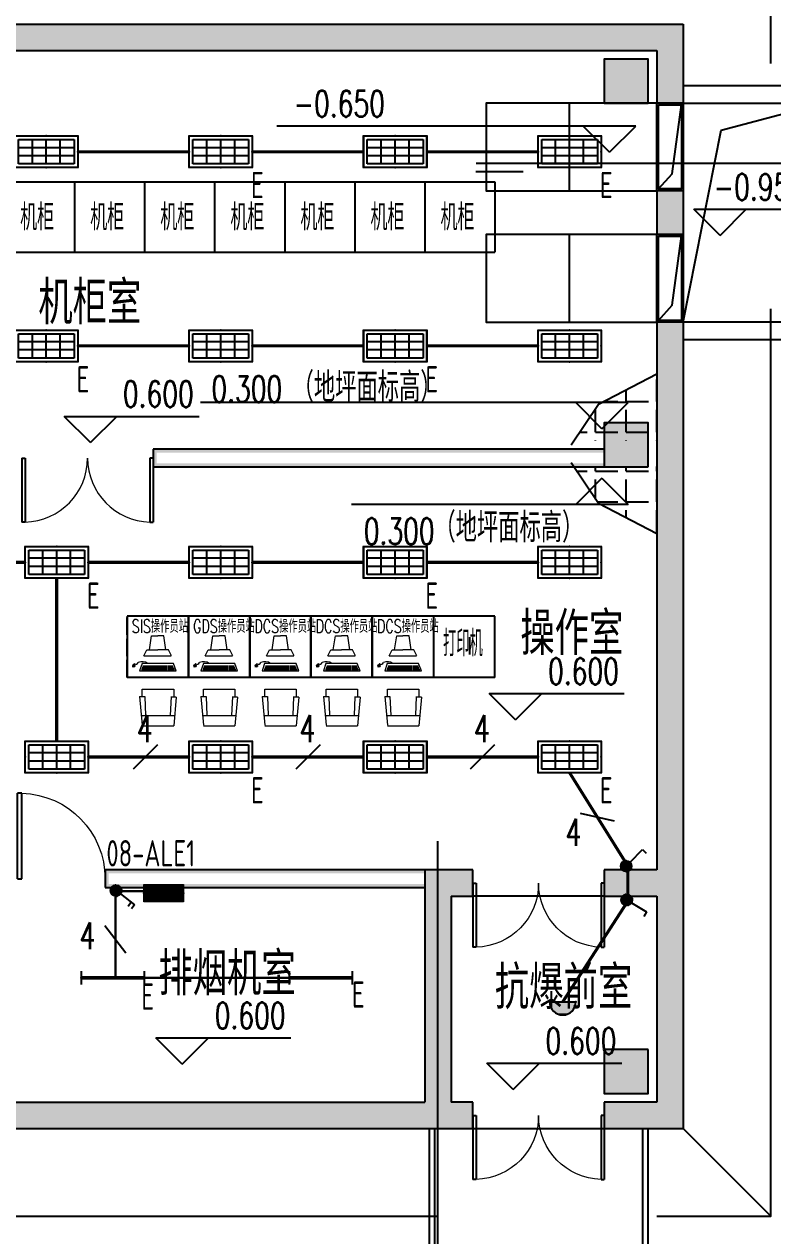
# Model space of a CAD drawing. Extents: x 5279878 to 5976284, y -275259 to -27697.
# Drawn here: x 5492078 to 5500625, y -219316 to -205492 of the extents above; entities that cross this region are included whole.
import ezdxf
from ezdxf.enums import TextEntityAlignment as Align

# ---------------------------------------------------------------- set-up
doc = ezdxf.new("R2010")
doc.units = 0
doc.header["$LTSCALE"] = 1000
doc.header["$MEASUREMENT"] = 0
doc.linetypes.add('DASH', pattern=[0.35, 0.25, -0.1])
doc.linetypes.add('DOTE', pattern=[2.42, 2, -0.2, 0.02, -0.2])
doc.layers.get('0').update_dxf_attribs({"linetype": 'CONTINUOUS'})
for name, color, linetype in [('DIM-照明', 3, 'CONTINUOUS'), ('EQUIP-照明', 3, 'CONTINUOUS'), ('EQUIP-箱柜', 3, 'CONTINUOUS'), ('PUB_HATCH', 8, 'CONTINUOUS'), ('PUB_TEXT', 7, 'CONTINUOUS'), ('TEL_TAB', 7, 'CONTINUOUS'), ('TEL_TEXT', 7, 'CONTINUOUS'), ('TEXT', 7, 'CONTINUOUS'), ('WALL', 2, 'CONTINUOUS'), ('WIRE-照明', 1, 'CONTINUOUS'), ('建筑底图', 251, 'CONTINUOUS')]:
    doc.layers.add(name, color=color, linetype=linetype)
doc.layers.add('INSTRUMENT', color=2, linetype='CONTINUOUS', lineweight=0)
doc.styles.add('_HZTXT', font='txt.shx', dxfattribs={"width": 0.8, "bigfont": 'HZTXT.shx'})
doc.styles.add('_TCH_DIM', font='SIMPLEX', dxfattribs={"bigfont": 'GBCBIG'})
doc.styles.add('_TEL_DIM', font='sceie.shx', dxfattribs={"width": 0.8, "height": 3.5, "bigfont": 'sceic.shx'})
doc.styles.add('scei', font='sceie.shx', dxfattribs={"width": 0.85, "bigfont": 'sceic.shx'})
doc.styles.get("Standard").update_dxf_attribs({"font": 'GBENOR', "bigfont": 'GBCBIG'})

# ---------------------------------------------------------------- blocks, each defined once
blk = doc.blocks.new('$equip$00002827')
for p, q in [((-1.2, 0.6), (1.2, 0.6)), ((-1.2, -0.6), (-1.2, 0.6)), ((-1.062, -0.462), (-1.062, 0.462)), ((-1.062, 0.462), (1.061, 0.462)), ((-0.531, -0.462), (-0.531, 0.462)), ((0, -0.462), (0, 0.462)), ((0.531, -0.462), (0.531, 0.462)), ((1.061, 0.462), (1.061, -0.462)), ((1.2, 0.6), (1.2, -0.6)), ((1.061, 0.154), (-1.062, 0.154)), ((1.061, -0.154), (-1.062, -0.154)), ((1.2, -0.6), (-1.2, -0.6)), ((1.061, -0.462), (-1.062, -0.462))]:
    blk.add_line(p, q)
at = {"const_width": 0.0667}
blk.add_lwpolyline([(-1.2, 0.6), (-1.2, -0.6), (1.2, -0.6), (1.2, 0.6), (-1.2, 0.6), (-1.2, -0.6)], dxfattribs=at)
for p in [(0, 0.6), (-1.2, 0), (1.2, 0), (0, -0.6)]:
    blk.add_point(p)
at = {"color": 7, "style": '_TEL_DIM', "flags": 1}
for tag in ['A', 'REMARK']:
    blk.add_attdef(tag, text='', height=0.00002, dxfattribs=at).set_placement((0, 0), align=Align.MIDDLE_CENTER)
blk = doc.blocks.new('$equip$00001168')
blk.add_line((-0.5, 0), (0.5, 0))
blk.add_arc((0, 0), 0.5, 180, 0)
for p in [(-0.5, 0), (0, 0), (0.5, 0), (0, -0.5)]:
    blk.add_point(p)
for points in [[(0.433, -0.25), (-0.433, -0.25), (0.5, 0), (-0.5, 0)], [(0.25, -0.433), (-0.25, -0.433), (0.433, -0.25), (-0.433, -0.25)], [(0, -0.5), (0, -0.5), (0.25, -0.433), (-0.25, -0.433)]]:
    blk.add_solid(points)
at = {"flags": 9}
blk.add_attdef('A', (0, 0), '', height=0.00002, dxfattribs=at)
blk = doc.blocks.new('$equip$00001962')
for p, q in [((0.147, 0.356), (0.625, 0.833)), ((0.625, 0.833), (0.766, 0.692))]:
    blk.add_line(p, q)
blk.add_circle((0, 0.208), 0.208)
for p in [(-0.208, 0.208), (0, 0.417), (0, 0), (0.208, 0.208)]:
    blk.add_point(p)
for points in [[(-0.18, 0.313), (0.18, 0.313), (-0.208, 0.208), (0.208, 0.208)], [(-0.18, 0.104), (0.18, 0.104), (-0.208, 0.208), (0.208, 0.208)], [(-0.104, 0.389), (0.104, 0.389), (-0.18, 0.313), (0.18, 0.313)], [(-0.104, 0.028), (0.104, 0.028), (-0.18, 0.104), (0.18, 0.104)], [(0, 0.417), (0, 0.417), (-0.104, 0.389), (0.104, 0.389)], [(0, 0), (0, 0), (-0.104, 0.028), (0.104, 0.028)]]:
    blk.add_solid(points)
at = {"layer": 'TEL_TEXT', "style": '_TEL_DIM', "flags": 1}
blk.add_attdef('A', text='', height=0.00002, dxfattribs=at).set_placement((0, 0), align=Align.MIDDLE_CENTER)
blk = doc.blocks.new('$equip$00001963')
for p, q in [((0.147, 0.356), (0.625, 0.833)), ((0.512, 0.72), (0.653, 0.579)), ((0.625, 0.833), (0.766, 0.692))]:
    blk.add_line(p, q)
blk.add_circle((0, 0.208), 0.208)
for p in [(-0.208, 0.208), (0, 0.417), (0, 0), (0.208, 0.208)]:
    blk.add_point(p)
for points in [[(-0.18, 0.313), (0.18, 0.313), (-0.208, 0.208), (0.208, 0.208)], [(-0.18, 0.104), (0.18, 0.104), (-0.208, 0.208), (0.208, 0.208)], [(-0.104, 0.389), (0.104, 0.389), (-0.18, 0.313), (0.18, 0.313)], [(-0.104, 0.028), (0.104, 0.028), (-0.18, 0.104), (0.18, 0.104)], [(0, 0.417), (0, 0.417), (-0.104, 0.389), (0.104, 0.389)], [(0, 0), (0, 0), (-0.104, 0.028), (0.104, 0.028)]]:
    blk.add_solid(points)
at = {"layer": 'TEL_TEXT', "style": '_TEL_DIM', "flags": 1}
blk.add_attdef('A', text='', height=0.00002, dxfattribs=at).set_placement((0, 0), align=Align.MIDDLE_CENTER)
blk = doc.blocks.new('$DorLib2D$00000001')
for p, q in [((0.45, 0.975), (0.5, 0.975)), ((0.45, 0), (0.45, 0.975)), ((0.5, 0), (0.5, 0.975)), ((0.5, 0), (0.45, 0))]:
    blk.add_line(p, q)
at = {"lineweight": 13}
blk.add_arc((0.475, 0), 0.975, 91.4693, 180, dxfattribs=at)
blk = doc.blocks.new('$DorLib2D$00000002')
for p, q in [((-0.5, 0), (-0.5, 0.4875)), ((-0.475, 0.4875), (-0.5, 0.4875)), ((-0.475, 0), (-0.475, 0.4875)), ((0.475, 0), (0.475, 0.4875)), ((0.475, 0.4875), (0.5, 0.4875)), ((0.5, 0), (0.5, 0.4875)), ((-0.5, 0), (-0.475, 0)), ((0.5, 0), (0.475, 0))]:
    blk.add_line(p, q)
at = {"lineweight": 13}
for centre, start, end in [((-0.4875, 0), 0, 88.53072), ((0.4875, 0), 91.46928, 180)]:
    blk.add_arc(centre, 0.4875, start, end, dxfattribs=at)
blk = doc.blocks.new('_FZH')
blk.add_lwpolyline([(-0.5, -0.5), (0.5, -0.5), (0.5, 0.5), (-0.5, 0.5)], close=True)
at = {"layer": 'PUB_HATCH'}
blk.add_solid([(-0.5, -0.5), (0.5, -0.5), (-0.5, 0.5), (0.5, 0.5)], dxfattribs=at)
blk = doc.blocks.new('机柜')
at = {"color": 251}
for p, q in [((5488652, -207292), (5488652, -208092)), ((5488652, -207292), (5488652, -208092)), ((5488652, -207292), (5497452, -207292)), ((5489452, -207292), (5489452, -208092)), ((5489452, -207292), (5489452, -208092)), ((5490252, -207292), (5490252, -208092)), ((5490252, -207292), (5490252, -208092)), ((5491052, -207292), (5491052, -208092)), ((5491052, -207292), (5491052, -208092)), ((5491852, -207292), (5491852, -208092)), ((5491852, -207292), (5491852, -208092)), ((5492652, -207292), (5492652, -208092)), ((5492652, -207292), (5492652, -208092)), ((5493452, -207292), (5493452, -208092)), ((5493452, -207292), (5493452, -208092)), ((5494252, -207292), (5494252, -208092)), ((5494252, -207292), (5494252, -208092)), ((5495052, -207292), (5495052, -208092)), ((5495052, -207292), (5495052, -208092)), ((5495852, -207292), (5495852, -208092)), ((5495852, -207292), (5495852, -208092)), ((5496652, -207292), (5496652, -208092)), ((5496652, -207292), (5496652, -208092)), ((5497452, -207292), (5497452, -208092)), ((5497452, -207292), (5497452, -208092)), ((5488652, -208092), (5497452, -208092)), ((5493952, -212245), (5493252, -212245)), ((5493952, -212245), (5493252, -212245)), ((5493252, -212245), (5493252, -212945)), ((5494652, -212245), (5493952, -212245)), ((5493952, -212945), (5493952, -212245)), ((5494652, -212245), (5493952, -212245)), ((5493952, -212245), (5493952, -212945)), ((5495352, -212245), (5494652, -212245)), ((5494652, -212945), (5494652, -212245)), ((5495352, -212245), (5494652, -212245)), ((5494652, -212245), (5494652, -212945)), ((5496052, -212245), (5495352, -212245)), ((5495352, -212945), (5495352, -212245)), ((5496052, -212245), (5495352, -212245)), ((5495352, -212245), (5495352, -212945)), ((5496752, -212245), (5496052, -212245)), ((5496052, -212945), (5496052, -212245)), ((5496752, -212245), (5496052, -212245)), ((5496052, -212245), (5496052, -212945)), ((5497452, -212245), (5496752, -212245)), ((5497452, -212245), (5496752, -212245)), ((5496752, -212245), (5496752, -212945)), ((5496752, -212245), (5496752, -212945)), ((5497452, -212945), (5497452, -212245)), ((5493952, -212945), (5493252, -212945)), ((5493952, -212945), (5493252, -212945)), ((5494652, -212945), (5493952, -212945)), ((5494652, -212945), (5493952, -212945)), ((5495352, -212945), (5494652, -212945)), ((5495352, -212945), (5494652, -212945)), ((5496052, -212945), (5495352, -212945)), ((5496052, -212945), (5495352, -212945)), ((5496752, -212945), (5496052, -212945)), ((5496752, -212945), (5496052, -212945)), ((5497452, -212945), (5496752, -212945)), ((5497452, -212945), (5496752, -212945))]:
    blk.add_line(p, q, dxfattribs=at)
at = {"color": 251, "linetype": 'DOTE', "ltscale": 0.1}
for p, q in [((5493252, -212945), (5493252, -212245)), ((5493252, -212245), (5493252, -212945))]:
    blk.add_line(p, q, dxfattribs=at)
at = {"layer": 'INSTRUMENT', "color": 251}
for p, q in [((5493507, -212629), (5493532, -212469)), ((5493532, -212469), (5493602, -212469)), ((5493672, -212469), (5493602, -212469)), ((5493696, -212629), (5493672, -212469)), ((5494207, -212629), (5494232, -212469)), ((5494232, -212469), (5494302, -212469)), ((5494372, -212469), (5494302, -212469)), ((5494396, -212629), (5494372, -212469)), ((5494907, -212629), (5494932, -212469)), ((5494932, -212469), (5495002, -212469)), ((5495072, -212469), (5495002, -212469)), ((5495096, -212629), (5495072, -212469)), ((5495607, -212629), (5495632, -212469)), ((5495632, -212469), (5495702, -212469)), ((5495772, -212469), (5495702, -212469)), ((5495796, -212629), (5495772, -212469)), ((5496307, -212629), (5496332, -212469)), ((5496332, -212469), (5496402, -212469)), ((5496472, -212469), (5496402, -212469)), ((5496496, -212629), (5496472, -212469)), ((5493444, -212699), (5493478, -212629)), ((5493444, -212699), (5493757, -212699)), ((5493478, -212629), (5493602, -212629)), ((5493726, -212629), (5493602, -212629)), ((5493760, -212699), (5493726, -212629)), ((5494144, -212699), (5494178, -212629)), ((5494144, -212699), (5494457, -212699)), ((5494178, -212629), (5494302, -212629)), ((5494426, -212629), (5494302, -212629)), ((5494460, -212699), (5494426, -212629)), ((5494844, -212699), (5494878, -212629)), ((5494844, -212699), (5495157, -212699)), ((5494878, -212629), (5495002, -212629)), ((5495126, -212629), (5495002, -212629)), ((5495160, -212699), (5495126, -212629)), ((5495544, -212699), (5495578, -212629)), ((5495544, -212699), (5495857, -212699)), ((5495578, -212629), (5495702, -212629)), ((5495826, -212629), (5495702, -212629)), ((5495860, -212699), (5495826, -212629)), ((5496244, -212699), (5496278, -212629)), ((5496244, -212699), (5496557, -212699)), ((5496278, -212629), (5496402, -212629)), ((5496526, -212629), (5496402, -212629)), ((5496560, -212699), (5496526, -212629)), ((5493341, -212809), (5493341, -212821)), ((5493423, -212787), (5493395, -212870)), ((5493395, -212870), (5493814, -212870)), ((5493418, -212855), (5493706, -212855)), ((5493422, -212842), (5493706, -212842)), ((5493781, -212787), (5493423, -212787)), ((5493426, -212829), (5493706, -212829)), ((5493432, -212811), (5493706, -212811)), ((5493715, -212811), (5493775, -212811)), ((5493715, -212829), (5493783, -212829)), ((5493715, -212842), (5493788, -212842)), ((5493715, -212855), (5493793, -212855)), ((5493814, -212870), (5493781, -212787)), ((5494041, -212809), (5494041, -212821)), ((5494123, -212787), (5494095, -212870)), ((5494095, -212870), (5494514, -212870)), ((5494118, -212855), (5494406, -212855)), ((5494122, -212842), (5494406, -212842)), ((5494481, -212787), (5494123, -212787)), ((5494126, -212829), (5494406, -212829)), ((5494132, -212811), (5494406, -212811)), ((5494415, -212811), (5494475, -212811)), ((5494415, -212829), (5494483, -212829)), ((5494415, -212842), (5494488, -212842)), ((5494415, -212855), (5494493, -212855)), ((5494514, -212870), (5494481, -212787)), ((5494741, -212809), (5494741, -212821)), ((5494823, -212787), (5494795, -212870)), ((5494795, -212870), (5495214, -212870)), ((5494818, -212855), (5495106, -212855)), ((5494822, -212842), (5495106, -212842)), ((5495181, -212787), (5494823, -212787)), ((5494826, -212829), (5495106, -212829)), ((5494832, -212811), (5495106, -212811)), ((5495115, -212811), (5495175, -212811)), ((5495115, -212829), (5495183, -212829)), ((5495115, -212842), (5495188, -212842)), ((5495115, -212855), (5495193, -212855)), ((5495214, -212870), (5495181, -212787)), ((5495441, -212809), (5495441, -212821)), ((5495523, -212787), (5495495, -212870)), ((5495495, -212870), (5495914, -212870)), ((5495518, -212855), (5495806, -212855)), ((5495522, -212842), (5495806, -212842)), ((5495881, -212787), (5495523, -212787)), ((5495526, -212829), (5495806, -212829)), ((5495532, -212811), (5495806, -212811)), ((5495815, -212811), (5495875, -212811)), ((5495815, -212829), (5495883, -212829)), ((5495815, -212842), (5495888, -212842)), ((5495815, -212855), (5495893, -212855)), ((5495914, -212870), (5495881, -212787)), ((5496141, -212809), (5496141, -212821)), ((5496223, -212787), (5496195, -212870)), ((5496195, -212870), (5496614, -212870)), ((5496218, -212855), (5496506, -212855)), ((5496222, -212842), (5496506, -212842)), ((5496581, -212787), (5496223, -212787)), ((5496226, -212829), (5496506, -212829)), ((5496232, -212811), (5496506, -212811)), ((5496515, -212811), (5496575, -212811)), ((5496515, -212829), (5496583, -212829)), ((5496515, -212842), (5496588, -212842)), ((5496515, -212855), (5496593, -212855)), ((5496614, -212870), (5496581, -212787)), ((5493394, -213161), (5493424, -213491)), ((5493394, -213161), (5493454, -213161)), ((5493454, -213161), (5493464, -213381)), ((5493754, -213161), (5493744, -213381)), ((5493814, -213169), (5493754, -213169)), ((5493814, -213169), (5493784, -213499)), ((5494094, -213161), (5494124, -213491)), ((5494094, -213161), (5494154, -213161)), ((5494154, -213161), (5494164, -213381)), ((5494454, -213161), (5494444, -213381)), ((5494514, -213169), (5494454, -213169)), ((5494514, -213169), (5494484, -213499)), ((5494794, -213161), (5494824, -213491)), ((5494794, -213161), (5494854, -213161)), ((5494854, -213161), (5494864, -213381)), ((5495154, -213161), (5495144, -213381)), ((5495214, -213169), (5495154, -213169)), ((5495214, -213169), (5495184, -213499)), ((5495494, -213161), (5495524, -213491)), ((5495494, -213161), (5495554, -213161)), ((5495554, -213161), (5495564, -213381)), ((5495854, -213161), (5495844, -213381)), ((5495914, -213169), (5495854, -213169)), ((5495914, -213169), (5495884, -213499)), ((5496194, -213161), (5496224, -213491)), ((5496194, -213161), (5496254, -213161)), ((5496254, -213161), (5496264, -213381)), ((5496554, -213161), (5496544, -213381)), ((5496614, -213169), (5496554, -213169)), ((5496614, -213169), (5496584, -213499)), ((5493414, -213381), (5493794, -213381)), ((5494114, -213381), (5494494, -213381)), ((5494814, -213381), (5495194, -213381)), ((5495514, -213381), (5495894, -213381)), ((5496214, -213381), (5496594, -213381)), ((5493424, -213499), (5493784, -213499)), ((5494124, -213499), (5494484, -213499)), ((5494824, -213499), (5495184, -213499)), ((5495524, -213499), (5495884, -213499)), ((5496224, -213499), (5496584, -213499))]:
    blk.add_line(p, q, dxfattribs=at)
for points in [[(5493424, -213161), (5493424, -213081), (5493784, -213081), (5493784, -213161)], [(5494124, -213161), (5494124, -213081), (5494484, -213081), (5494484, -213161)], [(5494824, -213161), (5494824, -213081), (5495184, -213081), (5495184, -213161)], [(5495524, -213161), (5495524, -213081), (5495884, -213081), (5495884, -213161)], [(5496224, -213161), (5496224, -213081), (5496584, -213081), (5496584, -213161)]]:
    blk.add_lwpolyline(points, dxfattribs=at)
for centre, radius, start, end in [((5493326, -212796), 28.4, 240.0449, 300.5234), ((5493336, -212799), 8.87, 89.7024, 199.7993), ((5493351, -212762), 32.9, 240.5154, 333.5595), ((5493427, -212868), 103, 51.6321, 116.96), ((5494026, -212796), 28.4, 240.0449, 300.5234), ((5494036, -212799), 8.87, 89.7024, 199.7993), ((5494051, -212762), 32.9, 240.5154, 333.5595), ((5494127, -212868), 103, 51.6321, 116.96), ((5494726, -212796), 28.4, 240.0449, 300.5234), ((5494736, -212799), 8.87, 89.7024, 199.7993), ((5494751, -212762), 32.9, 240.5154, 333.5595), ((5494827, -212868), 103, 51.6321, 116.96), ((5495426, -212796), 28.4, 240.0449, 300.5234), ((5495436, -212799), 8.87, 89.7024, 199.7993), ((5495451, -212762), 32.9, 240.5154, 333.5595), ((5495527, -212868), 103, 51.6321, 116.96), ((5496126, -212796), 28.4, 240.0449, 300.5234), ((5496136, -212799), 8.87, 89.7024, 199.7993), ((5496151, -212762), 32.9, 240.5154, 333.5595), ((5496227, -212868), 103, 51.6321, 116.96)]:
    blk.add_arc(centre, radius, start, end, dxfattribs=at)
at = {"layer": 'INSTRUMENT', "color": 251, "extrusion": (0, 0, -1)}
for centre in [(5493326, -212808), (5494026, -212808), (5494726, -212808), (5495426, -212808), (5496126, -212808)]:
    blk.add_ellipse(centre, major_axis=(14.3, 0), ratio=0.341063, dxfattribs=at)
at = {"layer": 'WALL', "color": 251}
blk.add_line((5497162, -212484), (5497162, -212684), dxfattribs=at)
at = {"layer": 'PUB_TEXT', "color": 251, "style": '_TCH_DIM', "width": 0.705882}
for s, height, p in [('SIS操作员站', 150, (5493306, -212436)), ('GDS操作员站', 150, (5494006, -212436)), ('DCS操作员站', 150, (5494706, -212436)), ('DCS操作员站', 150, (5495406, -212436)), ('DCS操作员站', 150, (5496106, -212436)), ('打印机', 297.5, (5496860, -212705))]:
    blk.add_text(s, height=height, dxfattribs=at).set_placement(p)
at = {"layer": 'TEXT', "color": 251, "style": '_TCH_DIM', "width": 0.9}
for p in [(5488831, -207845), (5488831, -207845), (5489631, -207845), (5489631, -207845), (5490431, -207845), (5490431, -207845), (5491231, -207845), (5491231, -207845), (5492031, -207845), (5492031, -207845), (5492831, -207845), (5492831, -207845), (5493631, -207845), (5493631, -207845), (5494431, -207845), (5494431, -207845), (5495231, -207845), (5495231, -207845), (5496031, -207845), (5496031, -207845), (5496831, -207845), (5496831, -207845)]:
    blk.add_text('机柜', height=300, dxfattribs=at).set_placement(p)
blk = doc.blocks.new('$equip$00001159')
for p, q in [((-1.2, 0.25), (-1.2, -0.25)), ((-1.2, 0), (1.2, 0)), ((1.2, 0.25), (1.2, -0.25))]:
    blk.add_line(p, q)
at = {"const_width": 0.14}
blk.add_lwpolyline([(-1.2, 0), (1.2, 0)], dxfattribs=at)
at = {"layer": 'EQUIP-照明'}
for p in [(-1.2, 0), (0, 0), (1.2, 0)]:
    blk.add_point(p, dxfattribs=at)
at = {"layer": 'EQUIP-照明', "flags": 9}
blk.add_attdef('A', (0, 0), '', height=0.00002, dxfattribs=at)
blk = doc.blocks.new('$TELECSYS$00000095')
blk.add_line((0.4, 0.4), (-0.4, -0.4))
at = {"width": 0.8}
blk.add_attdef('N', text='', height=1, dxfattribs=at).set_placement((-0.017, 1.056), align=Align.MIDDLE)
blk = doc.blocks.new('$TelecSys$00000152')
blk.add_blockref('$TELECSYS$00000095', (0, 0))
at = {"style": '_TEL_DIM', "width": 0.7}
blk.add_attdef('N', text='', height=0.875, dxfattribs=at).set_placement((-0.015, 0.924), align=Align.MIDDLE)
blk = doc.blocks.new('*X15')
at = {"color": 0}
for p, q in [((-250, 33), (-83, 200)), ((-250, 68), (-118, 200)), ((-250, 104), (-154, 200)), ((-250, 139), (-189, 200)), ((-250, 174), (-224, 200)), ((-247, 0), (-47, 200)), ((-212, 0), (-12, 200)), ((-177, 0), (23, 200)), ((-141, 0), (59, 200)), ((-106, 0), (94, 200)), ((-71, 0), (129, 200)), ((-35, 0), (165, 200)), ((0, 0), (200, 200)), ((35, 0), (235, 200)), ((71, 0), (250, 179)), ((106, 0), (250, 144)), ((141, 0), (250, 109)), ((177, 0), (250, 73)), ((212, 0), (250, 38)), ((247, 0), (250, 3))]:
    blk.add_line(p, q, dxfattribs=at)
blk = doc.blocks.new('$equip$00002943')
for p, q in [((-0.75, 0.6), (-0.75, 0)), ((0.75, 0.6), (-0.75, 0.6)), ((0.75, 0), (0.75, 0.6)), ((-0.75, 0), (0.75, 0))]:
    blk.add_line(p, q)
for points, const_width in [([(-0.75, 0.3), (0.75, 0.3)], 0.6), ([(-0.75, 0.6), (-0.75, 0), (0.75, 0), (0.75, 0.6), (-0.75, 0.6), (-0.75, 0)], 0.0667)]:
    blk.add_lwpolyline(points, dxfattribs=dict(const_width=const_width))
for p in [(0, 0.6), (-0.75, 0.3), (0, 0), (0.75, 0.3)]:
    blk.add_point(p)
at = {"xscale": 0.00300000000061118, "yscale": 0.00300000000061118, "zscale": 0.00300000000061118}
blk.add_blockref('*X15', (0, 0), dxfattribs=at)
at = {"color": 7, "style": '_TEL_DIM', "flags": 1}
for tag in ['A', 'REMARK']:
    blk.add_attdef(tag, text='', height=0.00002, dxfattribs=at).set_placement((0, 0), align=Align.MIDDLE_CENTER)

msp = doc.modelspace()

# ---------------------------------------------------------------- hatches: boundary and pattern name
at = {"layer": '建筑底图'}
for points in [[(5487000.7, -205491.9), (5487300.7, -205791.9), (5499300.7, -205791.9), (5499600.7, -205491.9)], [(5487000.7, -205491.9), (5499600.7, -205491.9), (5499560.7, -205531.9), (5487040.7, -205531.9)], [(5499600.7, -205491.9), (5499300.7, -205791.9), (5499300.7, -206391.7), (5499600.7, -206391.7)], [(5499600.7, -205491.9), (5499600.7, -206391.7), (5499560.7, -206391.7), (5499560.7, -205531.9)], [(5487300.7, -205791.9), (5499300.7, -205791.9), (5499340.7, -205751.9), (5487260.7, -205751.9)], [(5499300.7, -205791.9), (5499300.7, -206391.7), (5499340.7, -206391.7), (5499340.7, -205751.9)], [(5499200.7, -205891.9), (5498700.7, -205891.9), (5498740.7, -205931.9), (5499160.7, -205931.9)], [(5498700.7, -205891.9), (5498700.7, -206391.9), (5498740.7, -206351.9), (5498740.7, -205931.9)], [(5499200.7, -206391.9), (5499200.7, -205891.9), (5499160.7, -205931.9), (5499160.7, -206351.9)], [(5498700.7, -206391.9), (5499200.7, -206391.9), (5499160.7, -206351.9), (5498740.7, -206351.9)], [(5499600.7, -206391.7), (5499300.7, -206391.7), (5499300.7, -206351.7), (5499600.7, -206351.7)], [(5499600.7, -207391.7), (5499300.7, -207391.7), (5499300.7, -207891.7), (5499600.7, -207891.7)], [(5499300.7, -207391.7), (5499300.7, -207891.7), (5499340.7, -207891.7), (5499340.7, -207391.7)], [(5499600.7, -207391.7), (5499300.7, -207391.7), (5499300.7, -207431.7), (5499600.7, -207431.7)], [(5499600.7, -207391.7), (5499600.7, -207891.7), (5499560.7, -207891.7), (5499560.7, -207391.7)], [(5499600.7, -207891.7), (5499300.7, -207891.7), (5499300.7, -207851.7), (5499600.7, -207851.7)], [(5499600.7, -208891.7), (5499300.7, -208891.7), (5499300.7, -215142.2), (5499340.7, -215182.2), (5499400.7, -215275.5), (5499560.7, -215242.2), (5499600.7, -215242.2)], [(5499300.7, -208891.7), (5499300.7, -215142.2), (5499340.7, -215182.2), (5499340.7, -208891.7)], [(5499600.7, -208891.7), (5499300.7, -208891.7), (5499300.7, -208931.7), (5499600.7, -208931.7)], [(5499600.7, -208891.7), (5499600.7, -215242.2), (5499560.7, -215242.2), (5499560.7, -208891.7)], [(5499200.7, -210041.9), (5498700.7, -210041.9), (5498740.7, -210081.9), (5499160.7, -210081.9)], [(5498700.7, -210041.9), (5498700.7, -210541.9), (5498740.7, -210501.9), (5498740.7, -210081.9)], [(5499200.7, -210541.9), (5499200.7, -210041.9), (5499160.7, -210081.9), (5499160.7, -210501.9)], [(5498700.7, -210381.9), (5498700.7, -210341.9), (5493550.7, -210341.9), (5493590.7, -210381.9)], [(5493550.7, -210341.9), (5493550.7, -210541.9), (5493590.7, -210501.9), (5493590.7, -210381.9)], [(5498700.7, -210541.9), (5498700.7, -210501.9), (5493590.7, -210501.9), (5493550.7, -210541.9)], [(5498700.7, -210541.9), (5499200.7, -210541.9), (5499160.7, -210501.9), (5498740.7, -210501.9)], [(5496650.7, -215142.2), (5493000.7, -215142.2), (5493040.7, -215182.2), (5496650.7, -215182.2)], [(5493000.7, -215142.2), (5493000.7, -215342.2), (5493040.7, -215302.2), (5493040.7, -215182.2)], [(5496950.7, -215442.2), (5496650.7, -215142.2), (5496650.7, -217791.9), (5496690.7, -217831.9), (5496800.7, -217891.9), (5496910.7, -217831.9), (5496950.7, -217791.9)], [(5496650.7, -215142.2), (5496650.7, -217791.9), (5496690.7, -217831.9), (5496690.7, -215182.2)], [(5496650.7, -215142.2), (5496950.7, -215442.2), (5497201, -215442.2), (5497201, -215142.2)], [(5497201, -215142.2), (5496650.7, -215142.2), (5496690.7, -215182.2), (5497161, -215182.2)], [(5497201, -215442.2), (5497201, -215142.2), (5497161, -215182.2), (5497161, -215402.2)], [(5499340.7, -215182.2), (5499300.7, -215142.2), (5498701, -215142.2), (5498701, -215442.2), (5499300.7, -215442.2), (5499340.7, -215402.2), (5499400.7, -215275.5)], [(5499300.7, -215142.2), (5498701, -215142.2), (5498741, -215182.2), (5499340.7, -215182.2)], [(5498701, -215142.2), (5498701, -215442.2), (5498741, -215402.2), (5498741, -215182.2)], [(5499400.7, -215275.5), (5499340.7, -215402.2), (5499300.7, -215442.2), (5499300.7, -217791.9), (5499600.7, -218091.9), (5499600.7, -215242.2), (5499560.7, -215242.2)], [(5499600.7, -215242.2), (5499600.7, -218091.9), (5499560.7, -218051.9), (5499560.7, -215242.2)], [(5493000.7, -215342.2), (5496650.7, -215342.2), (5496650.7, -215302.2), (5493040.7, -215302.2)], [(5496950.7, -215442.2), (5496950.7, -217791.9), (5496910.7, -217831.9), (5496910.7, -215402.2)], [(5496950.7, -215442.2), (5497201, -215442.2), (5497161, -215402.2), (5496910.7, -215402.2)], [(5498701, -215442.2), (5499300.7, -215442.2), (5499340.7, -215402.2), (5498741, -215402.2)], [(5499300.7, -215442.2), (5499300.7, -217791.9), (5499340.7, -217831.9), (5499340.7, -215402.2)], [(5499200.7, -217191.9), (5498700.7, -217191.9), (5498740.7, -217231.9), (5499160.7, -217231.9)], [(5498700.7, -217191.9), (5498700.7, -217691.9), (5498740.7, -217651.9), (5498740.7, -217231.9)], [(5499200.7, -217691.9), (5499200.7, -217191.9), (5499160.7, -217231.9), (5499160.7, -217651.9)], [(5498700.7, -217691.9), (5499200.7, -217691.9), (5499160.7, -217651.9), (5498740.7, -217651.9)], [(5487300.7, -217791.9), (5487000.7, -218091.9), (5496800.7, -218091.9), (5496800.7, -217891.9), (5496690.7, -217831.9), (5496650.7, -217791.9)], [(5487300.7, -217791.9), (5496650.7, -217791.9), (5496690.7, -217831.9), (5487260.7, -217831.9)], [(5496800.7, -217891.9), (5496800.7, -218091.9), (5497201, -218091.9), (5497201, -217791.9), (5496950.7, -217791.9), (5496910.7, -217831.9)], [(5497201, -217791.9), (5496950.7, -217791.9), (5496910.7, -217831.9), (5497161, -217831.9)], [(5497201, -218091.9), (5497201, -217791.9), (5497161, -217831.9), (5497161, -218051.9)], [(5499600.7, -218091.9), (5499300.7, -217791.9), (5498701, -217791.9), (5498701, -218091.9)], [(5499300.7, -217791.9), (5498701, -217791.9), (5498741, -217831.9), (5499340.7, -217831.9)], [(5498701, -217791.9), (5498701, -218091.9), (5498741, -218051.9), (5498741, -217831.9)], [(5487000.7, -218091.9), (5496800.7, -218091.9), (5496800.7, -218051.9), (5487040.7, -218051.9)], [(5496800.7, -218091.9), (5497201, -218091.9), (5497161, -218051.9), (5496800.7, -218051.9)], [(5498701, -218091.9), (5499600.7, -218091.9), (5499560.7, -218051.9), (5498741, -218051.9)]]:
    msp.add_hatch(color=256, dxfattribs=at).paths.add_polyline_path(points)
h = msp.add_hatch(dxfattribs=at)
h.set_pattern_fill('ANGLE', color=256, scale=100, style=0)
h.set_pattern_definition([(0, (3094364.24, 613383.68), (0, 349.25), [254, -95.25]), (90, (3094364.24, 613383.68), (-349.25, 2e-14), [254, -95.25])])
h.paths.add_polyline_path([(5499300.7, -209479.6), (5498633.7, -209826), (5498353.1, -210247.3), (5499300.7, -210247.3)])
h = msp.add_hatch(dxfattribs=at)
h.set_pattern_fill('ANGLE', color=256, scale=100, style=0)
h.set_pattern_definition([(0, (3094364.24, 607350.16), (0, 349.25), [254, -95.25]), (90, (3094364.24, 607350.16), (-349.25, 2e-14), [254, -95.25])])
h.paths.add_polyline_path([(5499300.7, -210536.5), (5499300.7, -211304.2), (5498633.7, -210957.8), (5498353.1, -210536.5)])

# ---------------------------------------------------------------- linework, layer by layer
at = {"layer": 'WIRE-照明', "const_width": 35}
for points in [[(5492689.7, -206946.7), (5493961.4, -206946.7)], [(5494681.4, -206946.7), (5495953.1, -206946.7)], [(5496673.1, -206946.7), (5497944.7, -206946.7)], [(5492689.7, -209162.7), (5493961.4, -209162.7)], [(5494681.4, -209162.7), (5495953.1, -209162.7)], [(5496673.1, -209162.7), (5497944.7, -209162.7)], [(5490709.6, -211632.2), (5492088, -211632.2)], [(5492807.3, -211632.2), (5493961.4, -211632.2)], [(5494681.4, -211632.2), (5495953.1, -211632.2)], [(5496673.1, -211632.2), (5497944.7, -211632.2)], [(5492448, -213672.8), (5492448, -211812.2)], [(5492809.1, -213852.8), (5493961.4, -213852.8)], [(5494681.4, -213852.8), (5495953.1, -213852.8)], [(5496673.1, -213852.8), (5497944.7, -213852.8)], [(5498935, -215040.7), (5498304.7, -214032.8)], [(5498968.9, -215422.3), (5498968.9, -215158.8)], [(5498226.6, -216646.5), (5498940, -215543.8)]]:
    msp.add_lwpolyline(points, dxfattribs=at)
at = {"layer": 'WIRE-照明', "linetype": 'DASH', "const_width": 26.4}
for points in [[(5493188.8, -215385.4), (5493444.4, -215385.4)], [(5493119, -216372.2), (5493119, -215439.6)], [(5493448.2, -216372.2), (5495103.2, -216372.2)]]:
    msp.add_lwpolyline(points, dxfattribs=at)
at = {"layer": '建筑底图'}
for p, q in [((5487000.7, -205491.9), (5499600.7, -205491.9)), ((5499600.7, -205491.9), (5499600.7, -206391.7)), ((5487300.7, -205791.9), (5499300.7, -205791.9)), ((5499300.7, -205791.9), (5499300.7, -206391.7)), ((5499600.7, -206391.7), (5499300.7, -206391.7)), ((5499060.5, -206653.4), (5494962.6, -206653.4)), ((5498760.5, -206953.4), (5498460.5, -206653.4)), ((5498760.5, -206953.4), (5499060.5, -206653.4)), ((5502859.8, -207080.9), (5497239, -207080.9)), ((5499300.7, -207391.7), (5499300.7, -207891.7)), ((5499600.7, -207391.7), (5499300.7, -207391.7)), ((5499600.7, -207391.7), (5499600.7, -207891.7)), ((5500022.3, -207902.6), (5499722.3, -207602.6)), ((5499722.3, -207602.6), (5501079.6, -207602.6)), ((5500022.3, -207902.6), (5500322.3, -207602.6)), ((5499600.7, -207891.7), (5499300.7, -207891.7)), ((5499300.7, -208891.7), (5499300.7, -215142.2)), ((5499600.7, -208891.7), (5499300.7, -208891.7)), ((5499600.7, -208891.7), (5499600.7, -215242.2)), ((5498974.7, -209809.3), (5494088.9, -209809.3)), ((5498674.7, -210109.3), (5498374.7, -209809.3)), ((5498674.7, -210109.3), (5498974.7, -209809.3)), ((5492833.7, -210266), (5492533.7, -209966)), ((5492533.7, -209966), (5494073.9, -209966)), ((5492833.7, -210266), (5493133.7, -209966)), ((5498700.7, -210341.9), (5493550.7, -210341.9)), ((5493550.7, -210341.9), (5493550.7, -210541.9)), ((5493550.7, -210541.9), (5498700.7, -210541.9)), ((5498674.6, -210671.3), (5498374.6, -210971.3)), ((5498674.6, -210671.3), (5498974.6, -210971.3)), ((5498974.6, -210971.3), (5495816.3, -210971.3)), ((5497688.3, -213429.1), (5497388.3, -213129.1)), ((5497388.3, -213129.1), (5498928.5, -213129.1)), ((5497688.3, -213429.1), (5497988.3, -213129.1)), ((5496801, -220791.9), (5496801, -214814.3)), ((5496650.7, -215142.2), (5493000.7, -215142.2)), ((5493000.7, -215142.2), (5493000.7, -215342.2)), ((5496650.7, -215142.2), (5496650.7, -217791.9)), ((5497201, -215142.2), (5496650.7, -215142.2)), ((5497201, -215442.2), (5497201, -215142.2)), ((5499300.7, -215142.2), (5498701, -215142.2)), ((5498701, -215142.2), (5498701, -215442.2)), ((5499600.7, -215242.2), (5499600.7, -218091.9)), ((5493000.7, -215342.2), (5496650.7, -215342.2)), ((5496800.7, -220791.9), (5496800.7, -215291.9)), ((5496950.7, -215442.2), (5496950.7, -217791.9)), ((5496950.7, -215442.2), (5497201, -215442.2)), ((5498701, -215442.2), (5497201, -215442.2)), ((5498701, -215442.2), (5499300.7, -215442.2)), ((5499300.7, -215442.2), (5499300.7, -217791.9)), ((5493882.1, -217357.5), (5493582.1, -217057.5)), ((5493582.1, -217057.5), (5495122.3, -217057.5)), ((5493882.1, -217357.5), (5494182.1, -217057.5)), ((5497659.3, -217647.6), (5497359.3, -217347.6)), ((5497359.3, -217347.6), (5498899.5, -217347.6)), ((5497659.3, -217647.6), (5497959.3, -217347.6)), ((5487300.7, -217791.9), (5496650.7, -217791.9)), ((5497201, -217791.9), (5496950.7, -217791.9)), ((5497201, -218091.9), (5497201, -217791.9)), ((5499300.7, -217791.9), (5498701, -217791.9)), ((5498701, -217791.9), (5498701, -218091.9)), ((5487000.7, -218091.9), (5496800.7, -218091.9)), ((5496800.7, -218091.9), (5497201, -218091.9)), ((5497201, -218091.9), (5498701, -218091.9)), ((5498701, -218091.9), (5499600.7, -218091.9)), ((5500600.7, -219091.9), (5499600.7, -218091.9))]:
    msp.add_line(p, q, dxfattribs=at)
for points in [[(5500600.7, -205941.7), (5500600.7, -204491.9), (5486000.7, -204491.9), (5486000.7, -210491.3)], [(5499600.7, -206191.7), (5501400.7, -206191.7), (5501400.7, -209091.7), (5499600.7, -209091.7)], [(5498300.7, -206391.7), (5497350.7, -206391.7), (5497350.7, -207391.7), (5498300.7, -207391.7)], [(5499300.7, -206391.7), (5498300.7, -206391.7), (5498300.7, -207391.7), (5499300.7, -207391.7)], [(5499600.7, -206391.7), (5501200.7, -206391.7), (5501200.7, -208891.7), (5499600.7, -208891.7)], [(5499600.7, -208891.7), (5500036, -206700.1), (5501200.7, -206391.7)], [(5499320.7, -207371.7), (5499477, -207197.7), (5499580.7, -206411.7)], [(5497233.6, -207173.9), (5497775.6, -207173.9)], [(5498300.7, -207891.7), (5497350.7, -207891.7), (5497350.7, -208891.7), (5498300.7, -208891.7)], [(5499300.7, -207891.7), (5498300.7, -207891.7), (5498300.7, -208891.7), (5499300.7, -208891.7)], [(5499320.7, -208871.7), (5499477, -208697.7), (5499580.7, -207911.7)], [(5500600.7, -217791.9), (5500600.7, -208738.7)], [(5498323.4, -210291.9), (5498633.7, -209826), (5499300.7, -209479.6)], [(5498323.4, -210491.9), (5498633.7, -210957.8), (5499300.7, -211304.2)], [(5486000.7, -217791.9), (5486000.7, -219091.9), (5496801, -219091.9)], [(5499301, -219091.9), (5500600.7, -219091.9), (5500600.7, -217791.6)], [(5496701, -218091.9), (5496701, -221091.9), (5499201, -221091.9), (5499201, -218091.9)], [(5496761, -218091.9), (5496761, -221091.9)], [(5499141, -221091.9), (5499141, -218091.9)]]:
    msp.add_lwpolyline(points, dxfattribs=at)
for points in [[(5499300.7, -206391.7), (5499600.7, -206391.7), (5499600.7, -207391.7), (5499300.7, -207391.7)], [(5499320.7, -206411.7), (5499580.7, -206411.7), (5499580.7, -207371.7), (5499320.7, -207371.7)], [(5499300.7, -207891.7), (5499600.7, -207891.7), (5499600.7, -208891.7), (5499300.7, -208891.7)], [(5499320.7, -207911.7), (5499580.7, -207911.7), (5499580.7, -208871.7), (5499320.7, -208871.7)]]:
    msp.add_lwpolyline(points, close=True, dxfattribs=at)

# ---------------------------------------------------------------- block references
at = {"layer": 'DIM-照明', "color": 0}
ref = msp.add_blockref('$TelecSys$00000152', (5493460.7, -213852.8), dxfattribs=dict(at, xscale=350, yscale=350, zscale=350, rotation=1.731608227676999e-05))
ref.add_attrib('N', '4', dxfattribs={"layer": '0', "color": 7, "height": 306.3, "style": '_TCH_DIM', "width": 0.7}).set_placement((5493455.4, -213529.6), align=Align.MIDDLE)
ref = msp.add_blockref('$TelecSys$00000152', (5495317.2, -213852.8), dxfattribs=dict(at, xscale=350, yscale=350, zscale=350, rotation=1.568991606870134e-05))
ref.add_attrib('N', '4', dxfattribs={"layer": '0', "color": 7, "height": 306.2, "style": '_TCH_DIM', "width": 0.7}).set_placement((5495311.9, -213529.6), align=Align.MIDDLE)
ref = msp.add_blockref('$TelecSys$00000152', (5497308.9, -213852.8), dxfattribs=dict(at, xscale=350, yscale=350, zscale=350, rotation=1.568991606870134e-05))
ref.add_attrib('N', '4', dxfattribs={"layer": '0', "color": 7, "height": 306.2, "style": '_TCH_DIM', "width": 0.7}).set_placement((5497303.6, -213529.6), align=Align.MIDDLE)
ref = msp.add_blockref('$TelecSys$00000152', (5498619.9, -214536.8), dxfattribs=dict(at, xscale=350, yscale=350, zscale=350, rotation=122.0208957085279))
ref.add_attrib('N', '4', dxfattribs={"layer": '0', "color": 7, "height": 306.3, "style": '_TCH_DIM', "width": 0.7}).set_placement((5498348.6, -214712.7), align=Align.MIDDLE)
ref = msp.add_blockref('$TelecSys$00000152', (5493119, -215931.9), dxfattribs=dict(at, xscale=350, yscale=350, zscale=350, rotation=82.25074444386127))
ref.add_attrib('N', '4', dxfattribs={"layer": '0', "color": 7, "height": 306.2, "style": '_TCH_DIM', "width": 0.7}).set_placement((5492798, -215893.6), align=Align.MIDDLE)
at = {"layer": 'EQUIP-照明', "color": 0, "xscale": 300, "yscale": 300, "zscale": 300}
for name, p in [('$equip$00002827', (5492329.9, -206946.7)), ('$equip$00002827', (5494321.5, -206946.7)), ('$equip$00002827', (5496313.2, -206946.7)), ('$equip$00002827', (5498304.9, -206946.7)), ('$equip$00002827', (5492329.9, -209162.7)), ('$equip$00002827', (5494321.5, -209162.7)), ('$equip$00002827', (5496313.2, -209162.7)), ('$equip$00002827', (5498304.9, -209162.7)), ('$equip$00002827', (5492448.2, -211632.2)), ('$equip$00002827', (5494321.5, -211632.2)), ('$equip$00002827', (5496313.2, -211632.2)), ('$equip$00002827', (5498304.9, -211632.2)), ('$equip$00002827', (5492448.2, -213852.8)), ('$equip$00002827', (5494321.5, -213852.8)), ('$equip$00002827', (5496313.2, -213852.8)), ('$equip$00002827', (5498304.9, -213852.8)), ('$equip$00001159', (5493088.2, -216372.2)), ('$equip$00001159', (5495463.2, -216372.2)), ('$equip$00001168', (5498226.6, -216646.5))]:
    msp.add_blockref(name, p, dxfattribs=at)
at = {"layer": 'EQUIP-照明', "color": 0}
for name, p, xscale, yscale, zscale, rotation in [('$equip$00001962', (5498951.5, -215161.4), 300, 300, 300, 0.4297745743482106), ('$equip$00001963', (5493064.9, -215385.8), 299.9999999999997, 299.9999999999997, 299.9999999999997, 277.5516089360524), ('$equip$00001962', (5498896.6, -215498.8), 300, 300, 300, 284.0376522874841)]:
    msp.add_blockref(name, p, dxfattribs=dict(at, xscale=xscale, yscale=yscale, zscale=zscale, rotation=rotation))
at = {"layer": 'EQUIP-箱柜', "color": 0, "xscale": 300, "yscale": 300, "zscale": 300}
msp.add_blockref('$equip$00002943', (5493669.4, -215497.1), dxfattribs=at)
at = {"layer": '建筑底图'}
for name, p, xscale, yscale, zscale, rotation in [('_FZH', (5498950.7, -206141.9), 500, 500, 500, 90), ('_FZH', (5498950.7, -210291.9), 500, 500, 500, 90), ('$DorLib2D$00000001', (5492500.7, -215242.2), -1000, 1000, -1000, 359.9999999966615), ('$DorLib2D$00000002', (5497951, -215292.2), -1500, 1500, -1500, 180), ('_FZH', (5498950.7, -217441.9), 500, 500, 500, 180)]:
    msp.add_blockref(name, p, dxfattribs=dict(at, xscale=xscale, yscale=yscale, zscale=zscale, rotation=rotation))
msp.add_blockref('机柜', (0, 0), dxfattribs=at)
at = {"layer": '建筑底图', "yscale": -1500}
for p, xscale, zscale in [((5492800.7, -210441.9), -1500, -1500), ((5497951, -217941.9), 1500, 1500)]:
    msp.add_blockref('$DorLib2D$00000002', p, dxfattribs=dict(at, xscale=xscale, zscale=zscale))

# ---------------------------------------------------------------- texts
at = {"layer": 'TEL_TAB', "style": 'scei', "width": 0.8}
for s, p in [('E', (5494666.5, -207477.3)), ('E', (5498649.8, -207477.3)), ('E', (5492674.8, -209693.3)), ('E', (5496658.1, -209693.3)), ('E', (5492793.1, -212162.8)), ('E', (5496658.1, -212162.8)), ('E', (5494666.5, -214383.4)), ('E', (5498649.8, -214383.4)), ('08-ALE1', (5493016, -215101.5)), ('E', (5493414.5, -216737.4)), ('E', (5495819, -216714.1))]:
    msp.add_text(s, height=300, dxfattribs=at).set_placement(p)
at = {"layer": '建筑底图'}
for s, height, style, width, p in [('-0.650', 297.5, '_TCH_DIM', 0.705882, (5495152.6, -206548.4)), ('-0.950', 297.5, '_TCH_DIM', 0.705882, (5499949.6, -207497.6)), ('机柜室', 490.23, '_HZTXT', 0.8, (5492238.4, -208915.4)), ('0.600', 297.5, '_TCH_DIM', 0.705882, (5493203.9, -209861)), ('0.300', 297.5, '_TCH_DIM', 0.705882, (5494214, -209803.4)), ('0.300', 297.5, '_TCH_DIM', 0.705882, (5495954.3, -211426.3)), ('操作室', 490.23, '_HZTXT', 0.8, (5497742, -212689.4)), ('0.600', 297.5, '_TCH_DIM', 0.705882, (5498058.5, -213024.1)), ('排烟机室', 490.23, '_HZTXT', 0.8, (5493609.1, -216572.4)), ('抗爆前室', 490.23, '_HZTXT', 0.8, (5497451.2, -216728.1)), ('0.600', 297.5, '_TCH_DIM', 0.705882, (5494252.3, -216952.5)), ('0.600', 297.5, '_TCH_DIM', 0.705882, (5498029.5, -217242.6))]:
    msp.add_text(s, height=height, dxfattribs=dict(at, style=style, width=width)).set_placement(p)
at = {"layer": '建筑底图', "style": '_TCH_DIM'}
for p in [(5495142, -209803.4), (5496760.6, -211403.3)]:
    msp.add_text('（地坪面标高）', height=337.59, dxfattribs=at).set_placement(p)

doc.saveas('drawing.dxf')
